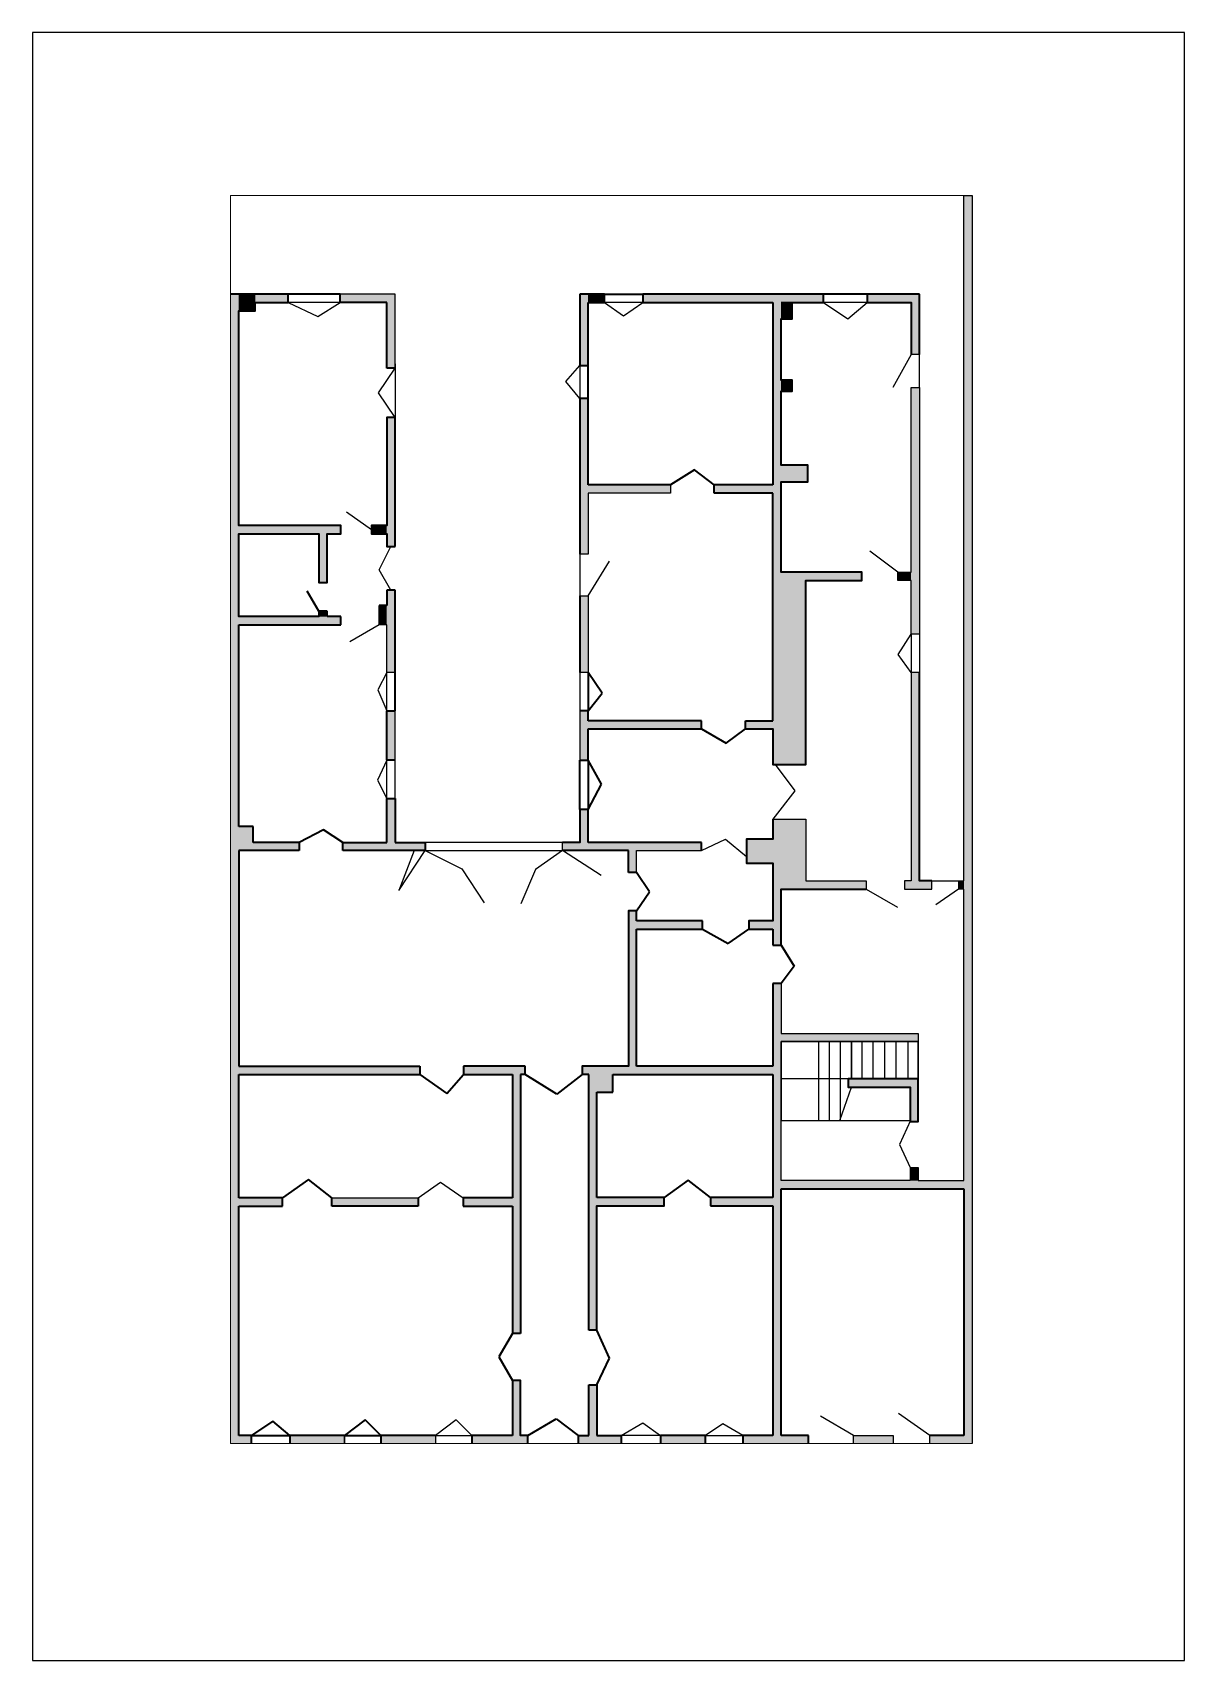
# Paper-space layout 'Layout1' of a CAD drawing. Header units: millimetres. Extents: x 64 to 274, y 59 to 356.
# The model-space entities are those that its viewports show. They can reach past a viewport. Long polylines and large blocks are cut down to what shows.
import ezdxf

# ---------------------------------------------------------------- set-up
doc = ezdxf.new("R2010")
doc.units = ezdxf.units.MM
doc.layers.get('0').update_dxf_attribs({"color": 250, "lineweight": 25})
for name, color, linetype, lineweight in [('A-ALV-___-___-EXI', 250, 'Continuous', 25), ('A-ESC-___-___-EXI', 250, 'Continuous', 25), ('A-JAN-___-___-EXI', 250, 'Continuous', 25), ('A-POR-___-___-EXI', 250, 'Continuous', 25)]:
    doc.layers.add(name, color=color, linetype=linetype, lineweight=lineweight)

# ---------------------------------------------------------------- blocks, each defined once
blk = doc.blocks.new('SVG - A4-22957353-Não nomeada')
at = {"layer": 'A-ALV-___-___-EXI'}
for p, q in [((64.29, 356.5), (64.29, 59.5)), ((274.29, 356.5), (64.29, 356.5)), ((274.29, 59.5), (274.29, 356.5)), ((64.29, 59.5), (274.29, 59.5))]:
    blk.add_line(p, q, dxfattribs=at)

msp = doc.modelspace()

# ---------------------------------------------------------------- hatches: boundary and pattern name
at = {"layer": 'A-ALV-___-___-EXI'}
for points in [[(19079, -36282), (19229, -36282), (19229, -13512), (19079, -13512), (19079, -36132)], [(5859, -36132), (5859, -15312), (5709, -15312), (5709, -36132)], [(5859, -15612), (6159, -15612), (6159, -15312), (5859, -15312)], [(6759, -15462), (6759, -15312), (6159, -15312), (6159, -15462)], [(8559, -15462), (8709, -15462), (8709, -15312), (7709, -15312), (7709, -15462)], [(12079, -16612), (12229, -16612), (12229, -15312), (12079, -15312), (12079, -15736)], [(12529, -15462), (12529, -15312), (12229, -15312), (12229, -15462)], [(15748, -15462), (16518, -15462), (16518, -15312), (13229, -15312), (13229, -15462), (15598, -15462)], [(18118, -15462), (18118, -15312), (17318, -15312), (17318, -15462)], [(18118, -16412), (18268, -16412), (18268, -15312), (18118, -15312), (18118, -15462)], [(8559, -16662), (8709, -16662), (8709, -15462), (8559, -15462), (8559, -15736)], [(15748, -20457), (15748, -15462), (15598, -15462), (15598, -20457)], [(15948, -15762), (15948, -15462), (15748, -15462), (15748, -15762)], [(15948, -17082), (15948, -16882), (15748, -16882), (15748, -17082)], [(12229, -20052), (12229, -17212), (12079, -17212), (12079, -20052)], [(18118, -21515), (18268, -21515), (18268, -17012), (18118, -17012), (18118, -20532)], [(8709, -19912), (8709, -17562), (8559, -17562), (8559, -19912)], [(16233, -18732), (16233, -18432), (15748, -18432), (15748, -18732)], [(13729, -18942), (13729, -18792), (12229, -18792), (12229, -18942), (13655, -18942)], [(15598, -18942), (15598, -18792), (14529, -18792), (14529, -18942)], [(7469, -19683), (7719, -19683), (7719, -19533), (5859, -19533), (5859, -19683), (7319, -19683)], [(8559, -19683), (8559, -19533), (8279, -19533), (8279, -19683)], [(7319, -20573), (7469, -20573), (7469, -19683), (7319, -19683)], [(16198, -23890), (16198, -20457), (15598, -20457), (15598, -23890)], [(17218, -20532), (17218, -20382), (15748, -20382), (15748, -20457), (16198, -20457), (16198, -20532)], [(18118, -20532), (18118, -20382), (17878, -20382), (17878, -20532)], [(8709, -22212), (8709, -20712), (8559, -20712), (8559, -22212)], [(8419, -21343), (8559, -21343), (8559, -20993), (8419, -20993)], [(12079, -22212), (12229, -22212), (12229, -20812), (12079, -20812)], [(7719, -21343), (7719, -21193), (5859, -21193), (5859, -21343)], [(7469, -21193), (7469, -21093), (7319, -21093), (7319, -21193)], [(18118, -26015), (18268, -26015), (18268, -22215), (18118, -22215), (18118, -23903)], [(8559, -23812), (8709, -23812), (8709, -22912), (8559, -22912)], [(12079, -23812), (12229, -23812), (12229, -22912), (12079, -22912)], [(14298, -23243), (14298, -23093), (12229, -23093), (12229, -23243), (13655, -23243)], [(15098, -23243), (15598, -23243), (15598, -23093), (15098, -23093)], [(8559, -25312), (8709, -25312), (8709, -24512), (8559, -24512)], [(12079, -25312), (12229, -25312), (12229, -24712), (12079, -24712)], [(16198, -26090), (16198, -24890), (15598, -24890), (15598, -26090), (15748, -26090)], [(6124, -25462), (6124, -25022), (5859, -25022), (5859, -25462)], [(6959, -25462), (6959, -25312), (6124, -25312), (6124, -25462)], [(7878, -25462), (9259, -25462), (9259, -25312), (7759, -25312), (7759, -25462)], [(13113, -25462), (14298, -25462), (14298, -25312), (11759, -25312), (11759, -25462), (12963, -25462)], [(13113, -25862), (13113, -25462), (12963, -25462), (12963, -25862)], [(15598, -25692), (15598, -25252), (15118, -25252), (15118, -25692)], [(15748, -27190), (15748, -26090), (15598, -26090), (15598, -27190)], [(15748, -26165), (17298, -26165), (17298, -26015), (16198, -26015), (16198, -26090), (15748, -26090)], [(18498, -26165), (18498, -26015), (17998, -26015), (17998, -26165)], [(19079, -26165), (19079, -26015), (18979, -26015), (18979, -26165)], [(13113, -29398), (13113, -26562), (12963, -26562), (12963, -29398)], [(14313, -26895), (14313, -26745), (13113, -26745), (13113, -26895), (13655, -26895)], [(15598, -26895), (15598, -26745), (15158, -26745), (15158, -26895)], [(15748, -36132), (15748, -27890), (15598, -27890), (15598, -36132)], [(18248, -28948), (18248, -28798), (15748, -28798), (15748, -28948)], [(9159, -29548), (9159, -29398), (5859, -29398), (5859, -29548), (7878, -29548)], [(10999, -29548), (11079, -29548), (11079, -29398), (9959, -29398), (9959, -29548), (10849, -29548)], [(13655, -29548), (15598, -29548), (15598, -29398), (12119, -29398), (12119, -29548), (12679, -29548)], [(10999, -34272), (10999, -29548), (10849, -29548), (10849, -34272)], [(12239, -29873), (12679, -29873), (12679, -29548), (12239, -29548)], [(18098, -29778), (18098, -29628), (16973, -29628), (16973, -29778)], [(18098, -30408), (18248, -30408), (18248, -29628), (18098, -29628), (18098, -29778)], [(12239, -34212), (12389, -34212), (12389, -29873), (12239, -29873), (12239, -32071)], [(19079, -31632), (19079, -31482), (15748, -31482), (15748, -31632)], [(18248, -31482), (18248, -31242), (18098, -31242), (18098, -31482)], [(6659, -31947), (6659, -31797), (5859, -31797), (5859, -31947)], [(9129, -31947), (9129, -31797), (7559, -31797), (7559, -31947), (7878, -31947)], [(10849, -31947), (10849, -31797), (9949, -31797), (9949, -31947)], [(13618, -31942), (13618, -31792), (12389, -31792), (12389, -31942)], [(14458, -31942), (15598, -31942), (15598, -31792), (14458, -31792)], [(10849, -36132), (10999, -36132), (10999, -35132), (10849, -35132)], [(12239, -36132), (12389, -36132), (12389, -35212), (12239, -35212)], [(5709, -36282), (6089, -36282), (6089, -36132), (5709, -36132)], [(7789, -36282), (7789, -36132), (6789, -36132), (6789, -36282)], [(9449, -36282), (9449, -36132), (8449, -36132), (8449, -36282)], [(11129, -36282), (11129, -36132), (10109, -36132), (10109, -36282)], [(12049, -36282), (12829, -36282), (12829, -36132), (12049, -36132)], [(13655, -36282), (14369, -36282), (14369, -36132), (13549, -36132), (13549, -36282)], [(16249, -36282), (16249, -36132), (15049, -36132), (15049, -36282)], [(17069, -36282), (17789, -36282), (17789, -36132), (17069, -36132)], [(19079, -36282), (19079, -36132), (18459, -36132), (18459, -36282)]]:
    msp.add_hatch(color=11, dxfattribs=at).paths.add_polyline_path(points)

# ---------------------------------------------------------------- linework, layer by layer
msp.add_line((19079, -13512), (19229, -13512))
for p, q in [((19079, -26015), (19079, -13512)), ((19229, -13512), (19229, -36282)), ((8709, -15312), (7709, -15312)), ((8709, -16662), (8709, -15312)), ((18268, -16412), (18118, -16412)), ((18118, -20382), (18118, -17012)), ((18118, -17012), (18268, -17012)), ((13729, -18942), (12229, -18942)), ((12229, -18942), (12229, -20052)), ((13729, -18792), (13729, -18942)), ((12229, -20052), (12079, -20052)), ((17878, -20532), (17878, -20382)), ((17878, -20382), (18118, -20382)), ((18118, -20532), (17878, -20532)), ((18118, -21515), (18118, -20532)), ((12079, -20812), (12229, -20812)), ((12229, -20812), (12229, -22212)), ((8559, -21343), (8419, -21343)), ((8559, -22212), (8559, -21343)), ((18268, -21515), (18118, -21515)), ((8559, -22212), (8398, -22528)), ((8709, -22212), (8559, -22212)), ((8559, -22912), (8559, -22212)), ((12229, -22212), (12079, -22212)), ((8398, -22528), (8559, -22912)), ((8709, -23812), (8709, -22912)), ((12079, -22912), (12079, -23812)), ((8709, -24512), (8709, -23812)), ((16198, -24890), (16198, -26015)), ((13113, -25862), (13113, -25462)), ((13113, -25462), (14298, -25462)), ((16198, -26015), (17298, -26015)), ((17298, -26015), (17298, -26165)), ((18979, -26015), (19079, -26015)), ((19079, -26165), (18979, -26165)), ((19079, -31482), (19079, -26165)), ((15748, -27890), (15748, -28798)), ((15748, -28798), (18248, -28798)), ((18248, -28798), (18248, -28948)), ((18248, -28948), (15748, -28948)), ((15748, -28948), (16428, -28948)), ((15748, -31482), (15748, -28948)), ((15748, -28948), (15748, -30388)), ((15748, -29628), (15748, -28948)), ((15748, -28948), (18248, -28948)), ((17028, -28948), (17219, -28948)), ((18248, -28948), (17028, -28948)), ((17423, -28948), (17219, -28948)), ((17638, -28948), (17840, -28948)), ((18062, -28948), (17840, -28948)), ((18062, -28948), (18248, -28948)), ((17219, -29628), (17028, -29628)), ((17028, -29628), (18248, -29628)), ((17219, -29628), (17423, -29628)), ((17840, -29628), (17638, -29628)), ((17840, -29628), (18062, -29628)), ((18248, -29628), (18062, -29628)), ((18098, -31482), (15748, -31482)), ((18098, -31242), (18098, -31482)), ((18098, -31242), (18248, -31242)), ((18248, -31242), (18248, -31482)), ((18248, -31482), (19079, -31482)), ((7559, -31797), (9129, -31797)), ((7789, -36282), (7789, -36132)), ((7789, -36132), (7789, -36282)), ((9449, -36132), (9449, -36282)), ((17069, -36132), (17789, -36132)), ((17069, -36282), (17069, -36132)), ((17789, -36132), (17789, -36282)), ((18459, -36282), (18459, -36132)), ((7789, -36282), (6789, -36282)), ((9449, -36282), (8449, -36282)), ((17789, -36282), (17069, -36282)), ((19229, -36282), (18459, -36282))]:
    msp.add_line(p, q, dxfattribs=at)
at = {"layer": 'A-ALV-___-___-EXI', "color": 7, "lineweight": 35}
for p, q in [((6759, -15312), (5709, -15312)), ((5709, -15312), (5709, -36282)), ((7709, -15312), (6759, -15312)), ((7709, -15462), (7709, -15312)), ((12529, -15312), (12079, -15312)), ((12079, -15312), (12079, -16612)), ((12529, -15462), (12529, -15312)), ((13229, -15312), (13229, -15462)), ((18268, -15312), (17318, -15312)), ((18268, -16412), (18268, -15312)), ((8559, -15462), (7709, -15462)), ((8559, -16662), (8559, -15462)), ((12229, -16612), (12229, -15462)), ((12229, -15462), (12529, -15462)), ((13229, -15462), (15598, -15462)), ((15598, -15462), (15598, -18792)), ((12079, -16612), (12229, -16612)), ((12229, -17212), (12229, -16612)), ((8709, -16662), (8559, -16662)), ((12229, -18792), (12229, -17212)), ((13729, -18792), (12229, -18792)), ((14529, -18942), (14529, -18792)), ((15598, -18792), (14529, -18792)), ((15598, -18942), (14529, -18942)), ((15598, -23093), (15598, -18942)), ((8709, -20712), (8559, -20712)), ((8559, -20712), (8559, -20993)), ((8709, -22212), (8709, -20712)), ((8559, -20993), (8419, -20993)), ((8419, -20993), (8419, -21343)), ((12079, -20812), (12079, -22212)), ((5859, -25022), (5859, -21343)), ((5859, -21343), (7719, -21343)), ((7469, -21093), (7319, -21093)), ((7469, -21193), (7469, -21093)), ((7719, -21193), (7469, -21193)), ((7719, -21343), (7719, -21193)), ((8709, -22912), (8709, -22212)), ((8559, -23812), (8559, -22912)), ((8559, -22912), (8709, -22912)), ((12229, -22912), (12079, -22912)), ((12229, -23093), (12229, -22912)), ((14298, -23093), (12229, -23093)), ((14298, -23243), (14298, -23093)), ((15098, -23243), (15098, -23093)), ((15098, -23093), (15598, -23093)), ((12229, -23812), (12229, -23243)), ((12229, -23243), (14298, -23243)), ((8709, -23812), (8559, -23812)), ((12079, -23812), (12229, -23812)), ((8559, -25312), (8559, -24512)), ((8559, -24512), (8709, -24512)), ((8709, -24512), (8709, -25312)), ((12229, -24712), (12079, -24712)), ((12229, -25312), (12229, -24712)), ((6124, -25022), (5859, -25022)), ((6124, -25312), (6124, -25022)), ((6959, -25462), (5859, -25462)), ((5859, -25462), (5859, -29398)), ((6959, -25312), (6124, -25312)), ((6959, -25312), (6959, -25462)), ((7759, -25312), (8559, -25312)), ((7759, -25462), (7759, -25312)), ((9259, -25462), (7759, -25462)), ((8709, -25312), (9259, -25312)), ((9259, -25312), (9259, -25462)), ((12963, -25462), (11759, -25462)), ((14298, -25312), (12229, -25312)), ((12963, -25862), (12963, -25462)), ((14298, -25462), (14298, -25312)), ((13113, -25862), (12963, -25862)), ((13113, -26745), (13113, -26562)), ((14313, -26745), (13113, -26745)), ((13113, -29398), (13113, -26895)), ((13113, -26895), (14313, -26895)), ((14313, -26895), (14313, -26745)), ((15158, -26895), (15598, -26895)), ((15598, -26895), (15598, -27190)), ((15598, -27190), (15748, -27190)), ((15748, -27890), (15598, -27890)), ((15598, -27890), (15598, -29398)), ((5859, -29398), (9159, -29398)), ((9159, -29398), (9159, -29548)), ((11079, -29398), (9959, -29398)), ((9959, -29398), (9959, -29548)), ((11079, -29548), (11079, -29398)), ((15598, -29398), (13113, -29398)), ((5859, -31797), (5859, -29548)), ((5859, -29548), (9159, -29548)), ((9959, -29548), (10849, -29548)), ((10849, -29548), (10849, -31797)), ((11079, -29548), (10999, -29548)), ((10999, -29548), (10999, -34272)), ((12239, -29548), (12119, -29548)), ((12239, -34212), (12239, -29548)), ((12679, -29873), (12679, -29548)), ((12679, -29548), (15598, -29548)), ((15598, -29548), (15598, -31792)), ((12389, -31792), (12389, -29873)), ((12389, -29873), (12679, -29873)), ((15748, -36132), (15748, -31632)), ((15748, -31632), (19079, -31632)), ((19079, -31632), (19079, -36132)), ((6659, -31797), (5859, -31797)), ((5859, -36132), (5859, -31947)), ((5859, -31947), (6659, -31947)), ((6659, -31947), (6659, -31797)), ((7559, -31947), (7559, -31797)), ((9129, -31947), (7559, -31947)), ((9129, -31797), (9129, -31947)), ((10849, -31797), (9949, -31797)), ((9949, -31797), (9949, -31947)), ((9949, -31947), (10849, -31947)), ((10849, -31947), (10849, -34272)), ((13618, -31792), (12389, -31792)), ((15598, -31792), (14458, -31792)), ((14458, -31792), (14458, -31942)), ((14458, -31942), (15598, -31942)), ((15598, -31942), (15598, -36132)), ((10999, -34272), (10849, -34272)), ((12389, -34212), (12239, -34212)), ((10849, -35132), (10849, -36132)), ((12239, -36132), (12239, -35212)), ((12239, -35212), (12389, -35212)), ((12389, -35212), (12389, -36132)), ((6089, -36132), (5859, -36132)), ((6089, -36282), (6089, -36132)), ((7789, -36132), (6789, -36132)), ((6789, -36132), (6789, -36282)), ((10849, -36132), (10109, -36132)), ((10109, -36132), (10109, -36282)), ((11129, -36282), (11129, -36132)), ((12049, -36132), (12239, -36132)), ((12389, -36132), (12829, -36132)), ((12829, -36132), (12829, -36282)), ((15598, -36132), (15049, -36132)), ((15049, -36132), (15049, -36282)), ((16249, -36132), (15748, -36132)), ((16249, -36282), (16249, -36132)), ((19079, -36132), (18459, -36132)), ((5709, -36282), (6089, -36282)), ((10109, -36282), (11129, -36282)), ((13549, -36282), (14369, -36282)), ((15049, -36282), (16249, -36282))]:
    msp.add_line(p, q, dxfattribs=at)
for points in [[(7319, -21093), (7319, -21193), (5859, -21193), (5859, -19683), (7319, -19683), (7319, -20573), (7469, -20573), (7469, -19683), (7719, -19683), (7719, -19533), (5859, -19533), (5859, -15612), (6159, -15612), (6159, -15462), (6759, -15462), (6759, -15312)], [(15748, -15462), (16518, -15462), (16518, -15312), (13229, -15312)], [(17318, -15312), (17318, -15462), (18118, -15462), (18118, -16412)], [(15098, -23243), (15598, -23243), (15598, -23890), (16198, -23890), (16198, -20532), (17218, -20532), (17218, -20382), (15748, -20382), (15748, -18732), (16233, -18732), (16233, -18432), (15748, -18432), (15748, -17082), (15948, -17082), (15948, -16882), (15748, -16882), (15748, -15762), (15948, -15762), (15948, -15462)], [(12229, -17212), (12079, -17212), (12079, -20052)], [(18498, -26015), (18268, -26015), (18268, -22215)], [(12079, -24712), (12079, -25312), (11759, -25312)], [(15598, -24890), (15598, -25252), (15118, -25252), (15118, -25692), (15598, -25692), (15598, -26745), (15158, -26745), (15158, -26895)], [(15748, -27190), (15748, -26165), (17298, -26165)], [(13113, -26562), (12963, -26562), (12963, -29398), (12119, -29398), (12119, -29548)], [(12389, -34212), (12389, -31942), (13618, -31942), (13618, -31792)], [(11129, -36132), (10999, -36132), (10999, -35132), (10849, -35132)], [(9449, -36132), (8449, -36132), (8449, -36282)], [(12049, -36132), (12049, -36282), (12829, -36282)], [(14369, -36282), (14369, -36132), (13549, -36132), (13549, -36282)]]:
    msp.add_lwpolyline(points, dxfattribs=at)
at = {"layer": 'A-ALV-___-___-EXI'}
for points in [[(6759, -15462), (7303, -15716), (7709, -15462)], [(12529, -15462), (12875, -15704), (13229, -15462)], [(16518, -15462), (16962, -15762), (17318, -15462)], [(12079, -17212), (11822, -16906), (12079, -16612)]]:
    msp.add_lwpolyline(points, close=True, dxfattribs=at)
msp.add_lwpolyline([(18268, -17012), (18268, -21515), (18268, -22215), (18118, -22215), (17884, -21888), (18118, -21515), (18118, -22215), (18118, -26015), (17998, -26015), (17998, -26165), (18498, -26165), (18498, -26015), (18979, -26015), (18979, -26165)], dxfattribs=at)
at = {"layer": 'A-ALV-___-___-EXI', "color": 7, "lineweight": 35}
for points in [[(8709, -19912), (8709, -17562), (8559, -17562), (8559, -19533), (8279, -19533), (8279, -19683), (8559, -19683), (8559, -19912)], [(16973, -29628), (16973, -29778), (18098, -29778), (18098, -30408), (18248, -30408), (18248, -29628)]]:
    msp.add_lwpolyline(points, close=True, dxfattribs=at)
at = {"layer": 'A-ESC-___-___-EXI'}
for p, q in [((16428, -28948), (16428, -30388)), ((16628, -30388), (16628, -28948)), ((16828, -30388), (16828, -28948)), ((17028, -28948), (17028, -29628)), ((17028, -29628), (17028, -28948)), ((17028, -28948), (17028, -29628)), ((17219, -28948), (17219, -29628)), ((17219, -28948), (17219, -29628)), ((17423, -29628), (17423, -28948)), ((17638, -29628), (17638, -28948)), ((17840, -28948), (17840, -29628)), ((17840, -28948), (17840, -29628)), ((18062, -29628), (18062, -28948)), ((18062, -29628), (18062, -28948)), ((18248, -28948), (18248, -29628)), ((18248, -29628), (18248, -28948)), ((18248, -28948), (18248, -29628)), ((18248, -29628), (15748, -29628)), ((16816, -30388), (17028, -29778)), ((15748, -30388), (16428, -30388)), ((16428, -30388), (18107, -30388))]:
    msp.add_line(p, q, dxfattribs=at)
at = {"layer": 'A-JAN-___-___-EXI', "color": 7, "lineweight": 35}
for p, q in [((12529, -15312), (13229, -15312)), ((17318, -15312), (16478, -15312)), ((12487, -22593), (12229, -22212)), ((12229, -22212), (12229, -22912)), ((12229, -22912), (12487, -22593)), ((12079, -24712), (12079, -23812)), ((12473, -24253), (12229, -23812)), ((12229, -23812), (12229, -24712)), ((12229, -24712), (12473, -24253)), ((6483, -35875), (6089, -36132)), ((6789, -36132), (6483, -35875)), ((8166, -35849), (7789, -36132)), ((8449, -36132), (8166, -35849)), ((6089, -36132), (6789, -36132)), ((7789, -36132), (8449, -36132)), ((9449, -36282), (10109, -36282)), ((12829, -36282), (13549, -36282)), ((14369, -36282), (15049, -36282))]:
    msp.add_line(p, q, dxfattribs=at)
at = {"layer": 'A-JAN-___-___-EXI'}
for p, q in [((12079, -22212), (12079, -22912)), ((15598, -24890), (16198, -24890)), ((9826, -35849), (9449, -36132)), ((10109, -36132), (9826, -35849)), ((9409, -36132), (10109, -36132)), ((6789, -36282), (6089, -36282)), ((8449, -36282), (7789, -36282))]:
    msp.add_line(p, q, dxfattribs=at)
for points in [[(8559, -23812), (8390, -24175), (8559, -24512)], [(12829, -36132), (13228, -35902), (13549, -36132)], [(15049, -36132), (14686, -35922), (14369, -36132)]]:
    msp.add_lwpolyline(points, close=True, dxfattribs=at)
at = {"layer": 'A-POR-___-___-EXI'}
for p, q in [((8709, -16582), (8709, -17562)), ((18118, -16412), (17785, -17012)), ((18268, -17012), (18268, -16412)), ((8407, -17114), (8709, -16662)), ((8709, -17562), (8407, -17114)), ((8279, -19608), (7821, -19287)), ((8419, -20340), (8634, -19912)), ((12079, -20052), (12079, -20812)), ((12229, -20812), (12621, -20184)), ((17878, -20382), (17367, -19997)), ((8634, -20712), (8419, -20340)), ((8419, -21343), (7882, -21653)), ((15638, -23890), (15996, -24371)), ((15996, -24371), (15598, -24890)), ((14298, -25462), (14736, -25252)), ((14736, -25252), (15118, -25572)), ((17298, -26165), (17869, -26495)), ((18979, -26165), (18570, -26452)), ((18107, -30388), (17903, -30825)), ((17903, -30825), (18098, -31242)), ((9129, -31797), (9539, -31510)), ((9539, -31510), (9948, -31797)), ((17069, -36132), (16463, -35782)), ((18459, -36132), (17886, -35730))]:
    msp.add_line(p, q, dxfattribs=at)
at = {"layer": 'A-POR-___-___-EXI', "color": 7, "lineweight": 35}
for p, q in [((14170, -18516), (13729, -18792)), ((14529, -18792), (14170, -18516)), ((7319, -21093), (7109, -20730)), ((14298, -23243), (14748, -23503)), ((14748, -23503), (15098, -23243)), ((7405, -25085), (6959, -25312)), ((7759, -25312), (7405, -25085)), ((13348, -26214), (13113, -25862)), ((13113, -26562), (13348, -26214)), ((14313, -26895), (14785, -27157)), ((14785, -27157), (15158, -26895)), ((15748, -27190), (15988, -27570)), ((15988, -27570), (15748, -27890)), ((9159, -29548), (9651, -29892)), ((9651, -29892), (9959, -29548)), ((11656, -29908), (11079, -29548)), ((12119, -29548), (11656, -29908)), ((7134, -31464), (6659, -31797)), ((7559, -31797), (7134, -31464)), ((14055, -31475), (13618, -31792)), ((14458, -31792), (14055, -31475)), ((10849, -34272), (10599, -34699)), ((12618, -34723), (12389, -34212)), ((10599, -34699), (10849, -35132)), ((12389, -35212), (12618, -34723)), ((11129, -36132), (11649, -35832)), ((11649, -35832), (12049, -36132))]:
    msp.add_line(p, q, dxfattribs=at)
at = {"layer": 'A-POR-___-___-EXI'}
for points in [[(9059, -25462), (8780, -26190), (9259, -25462), (9928, -25795), (10331, -26416)], [(9259, -25462), (11759, -25462), (11759, -25312), (9059, -25312)], [(12464, -25919), (11759, -25462), (11268, -25806), (11002, -26432)]]:
    msp.add_lwpolyline(points, dxfattribs=at)

psp = doc.layouts.get("Layout1")

# ---------------------------------------------------------------- block references
at = {"layer": 'A-POR-___-___-EXI'}
psp.add_blockref('SVG - A4-22957353-Não nomeada', (0, 0), dxfattribs=at)

# ---------------------------------------------------------------- viewports
at = {"layer": 'A-JAN-___-___-EXI'}
psp.add_viewport(center=(167.98, 212.91), size=(135.2, 227.7), view_center_point=(12469.31, -24896.99), view_height=22770, dxfattribs=at)

doc.saveas('drawing.dxf')
